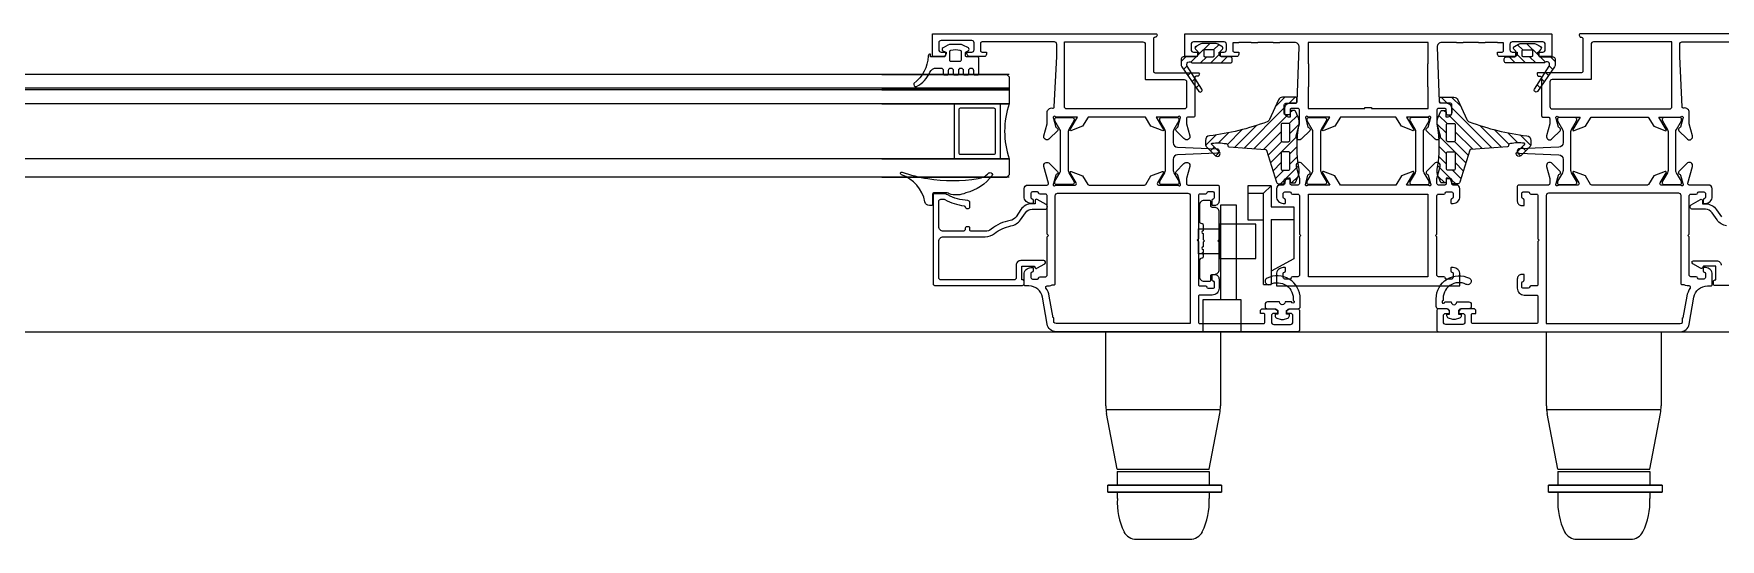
# Model space of a CAD drawing. Extents: x -9058 to 11890, y 0 to 4205.
# Drawn here: x 9695.97 to 9732.73, y 3775.81 to 3786.84 of the extents above; entities that cross this region are included whole.
import ezdxf

# ---------------------------------------------------------------- set-up
doc = ezdxf.new("R2010")
doc.units = 0
doc.header["$MEASUREMENT"] = 0
doc.layers.add('M-TEFRIS2-015', color=129, linetype='Continuous', lineweight=9)

msp = doc.modelspace()

# ---------------------------------------------------------------- hatches: boundary and pattern name
at = {"layer": 'M-TEFRIS2-015'}
h = msp.add_hatch(dxfattribs=at)
h.set_pattern_fill('ANSI31', color=256, scale=0.05, angle=450, style=0)
h.set_pattern_definition([(225, (9540.39321, 3917.70285), (-0.1122532, 0.1122532), [])])
edge = h.paths.add_edge_path(flags=16)
edge.add_arc((9721.678, 3786.36), 0.025, 270, 360)
edge.add_line((9721.703, 3786.36), (9721.703, 3786.46))
edge.add_arc((9721.678, 3786.46), 0.025, 360, 450)
edge.add_line((9721.678, 3786.485), (9721.498, 3786.485))
edge.add_arc((9721.498, 3786.46), 0.025, 450, 540)
edge.add_line((9721.473, 3786.46), (9721.473, 3786.36))
edge.add_arc((9721.498, 3786.36), 0.025, 180, 270)
edge.add_line((9721.498, 3786.335), (9721.678, 3786.335))
edge = h.paths.add_edge_path()
edge.add_arc((9721.873, 3786.365), 0.035, 180, 270, ccw=False)
edge.add_line((9721.838, 3786.365), (9721.838, 3786.445))
edge.add_arc((9721.853, 3786.445), 0.015, 137.8308, 180, ccw=False)
edge.add_line((9721.841, 3786.455), (9721.881, 3786.497))
edge.add_arc((9721.853, 3786.525), 0.04, 316.3869, 422.9563)
edge.add_line((9721.871, 3786.561), (9721.782, 3786.606))
edge.add_arc((9721.703, 3786.45), 0.175, 422.9563, 450)
edge.add_line((9721.703, 3786.625), (9721.473, 3786.625))
edge.add_arc((9721.473, 3786.45), 0.175, 450, 477.0437)
edge.add_line((9721.393, 3786.606), (9721.304, 3786.561))
edge.add_arc((9721.323, 3786.525), 0.04, 477.0437, 583.6131)
edge.add_line((9721.294, 3786.497), (9721.334, 3786.455))
edge.add_arc((9721.323, 3786.445), 0.015, 360, 402.1692, ccw=False)
edge.add_line((9721.338, 3786.445), (9721.338, 3786.365))
edge.add_arc((9721.303, 3786.365), 0.035, 270, 360, ccw=False)
edge.add_line((9721.303, 3786.33), (9721.023, 3786.33))
edge.add_arc((9721.023, 3786.29), 0.04, 450, 540)
edge.add_line((9720.983, 3786.29), (9720.983, 3786.145))
edge.add_arc((9721.033, 3786.145), 0.05, 540, 580.0348)
edge.add_line((9720.994, 3786.113), (9721.367, 3785.579))
edge.add_arc((9721.398, 3785.605), 0.04, 220.0348, 393.0043)
edge.add_line((9721.431, 3785.627), (9721.113, 3786.132))
edge.add_arc((9721.163, 3786.165), 0.06, 33.8544, 213.0043, ccw=False)
edge.add_line((9721.213, 3786.198), (9722.053, 3786.198))
edge.add_arc((9722.053, 3786.238), 0.04, 270, 360)
edge.add_line((9722.093, 3786.238), (9722.093, 3786.29))
edge.add_arc((9722.053, 3786.29), 0.04, 360, 450)
edge.add_line((9722.053, 3786.33), (9721.873, 3786.33))
h = msp.add_hatch(dxfattribs=at)
h.set_pattern_fill('ANSI31', color=256, scale=0.05, angle=450, style=0)
h.set_pattern_definition([(315, (9909.72242, 3917.70285), (0.1122532, 0.1122532), [])])
edge = h.paths.add_edge_path(flags=16)
edge.add_arc((9728.438, 3786.36), 0.025, 180, 270, ccw=False)
edge.add_line((9728.413, 3786.36), (9728.413, 3786.46))
edge.add_arc((9728.438, 3786.46), 0.025, 450, 540, ccw=False)
edge.add_line((9728.438, 3786.485), (9728.618, 3786.485))
edge.add_arc((9728.618, 3786.46), 0.025, 360, 450, ccw=False)
edge.add_line((9728.643, 3786.46), (9728.643, 3786.36))
edge.add_arc((9728.618, 3786.36), 0.025, 270, 360, ccw=False)
edge.add_line((9728.618, 3786.335), (9728.438, 3786.335))
edge = h.paths.add_edge_path()
edge.add_arc((9728.243, 3786.365), 0.035, 270, 360)
edge.add_line((9728.278, 3786.365), (9728.278, 3786.445))
edge.add_arc((9728.263, 3786.445), 0.015, 360, 402.1692)
edge.add_line((9728.274, 3786.455), (9728.234, 3786.497))
edge.add_arc((9728.263, 3786.525), 0.04, 117.0437, 223.6131, ccw=False)
edge.add_line((9728.245, 3786.561), (9728.334, 3786.606))
edge.add_arc((9728.413, 3786.45), 0.175, 450, 477.0437, ccw=False)
edge.add_line((9728.413, 3786.625), (9728.643, 3786.625))
edge.add_arc((9728.643, 3786.45), 0.175, 422.9563, 450, ccw=False)
edge.add_line((9728.723, 3786.606), (9728.811, 3786.561))
edge.add_arc((9728.793, 3786.525), 0.04, 316.3869, 422.9563, ccw=False)
edge.add_line((9728.822, 3786.497), (9728.782, 3786.455))
edge.add_arc((9728.793, 3786.445), 0.015, 497.8308, 540)
edge.add_line((9728.778, 3786.445), (9728.778, 3786.365))
edge.add_arc((9728.813, 3786.365), 0.035, 180, 270)
edge.add_line((9728.813, 3786.33), (9729.093, 3786.33))
edge.add_arc((9729.093, 3786.29), 0.04, 360, 450, ccw=False)
edge.add_line((9729.133, 3786.29), (9729.133, 3786.145))
edge.add_arc((9729.083, 3786.145), 0.05, 319.9652, 360, ccw=False)
edge.add_line((9729.121, 3786.113), (9728.749, 3785.579))
edge.add_arc((9728.718, 3785.605), 0.04, 146.9957, 319.9652, ccw=False)
edge.add_line((9728.685, 3785.627), (9729.003, 3786.132))
edge.add_arc((9728.952, 3786.165), 0.06, 326.9957, 506.1456)
edge.add_line((9728.902, 3786.198), (9728.063, 3786.198))
edge.add_arc((9728.063, 3786.238), 0.04, 180, 270, ccw=False)
edge.add_line((9728.023, 3786.238), (9728.023, 3786.29))
edge.add_arc((9728.063, 3786.29), 0.04, 90, 180, ccw=False)
edge.add_line((9728.063, 3786.33), (9728.243, 3786.33))
h = msp.add_hatch(dxfattribs=at)
h.set_pattern_fill('ANSI31', color=256, scale=0.05, style=0)
h.set_pattern_definition([(225, (9722.85304, 3535.18889), (0.1122532, -0.1122532), [])])
h.paths.add_polyline_path([(9721.729, 3784.177), (9721.541, 3784.359, -0.203536), (9721.51, 3784.431), (9721.51, 3784.511, -0.380587), (9721.599, 3784.61, 0.061836), (9722.856, 3784.917, 0.189764), (9722.91, 3784.966), (9723.101, 3785.395, -0.285747), (9723.19, 3785.451), (9723.48, 3785.451, -0.414214), (9723.5, 3785.431), (9723.5, 3785.341, -0.414214), (9723.48, 3785.321), (9723.265, 3785.321, 0.414214), (9723.23, 3785.286), (9723.23, 3785.096, 0.414214), (9723.255, 3785.071), (9723.335, 3785.071, 0.414214), (9723.36, 3785.096), (9723.36, 3785.131, -0.414214), (9723.39, 3785.161), (9723.457, 3785.161, -0.296563), (9723.475, 3785.149), (9723.535, 3785.014, -0.104779), (9723.55, 3784.941), (9723.55, 3784.861, 0.081633), (9723.55, 3783.881), (9723.55, 3783.801, -0.104779), (9723.535, 3783.728), (9723.475, 3783.592, -0.296563), (9723.457, 3783.581), (9723.39, 3783.581, -0.414214), (9723.36, 3783.611), (9723.36, 3783.646, 0.414214), (9723.335, 3783.671), (9723.255, 3783.671, 0.414214), (9723.23, 3783.646), (9723.23, 3783.586, -0.414214), (9723.205, 3783.561), (9723.11, 3783.561, -0.328426), (9723.063, 3783.596), (9722.844, 3784.298, 0.309555), (9722.822, 3784.315), (9722.019, 3784.371, -0.394287), (9722, 3784.391, 0.364538), (9721.959, 3784.44, 0.068684), (9721.658, 3784.45, 0.950368), (9721.66, 3784.411, -0.000002), (9721.66, 3784.411), (9721.812, 3784.264, -0.999219)])
h.paths.add_polyline_path([(9723.16, 3784.511), (9723.16, 3784.851, -0.414214), (9723.19, 3784.881), (9723.32, 3784.881, -0.414214), (9723.35, 3784.851), (9723.35, 3784.511, -0.414214), (9723.32, 3784.481), (9723.19, 3784.481, -0.414214)], flags=16)
h.paths.add_polyline_path([(9723.19, 3784.261), (9723.32, 3784.261, -0.414214), (9723.35, 3784.231), (9723.35, 3783.891, -0.414214), (9723.32, 3783.861), (9723.19, 3783.861, -0.414214), (9723.16, 3783.891), (9723.16, 3784.231, -0.414214)], flags=16)
h = msp.add_hatch(dxfattribs=at)
h.set_pattern_fill('ANSI31', color=256, scale=0.05, style=0)
h.set_pattern_definition([(315, (9727.2626, 3535.18889), (-0.1122532, -0.1122532), [])])
h.paths.add_polyline_path([(9728.387, 3784.177), (9728.575, 3784.359, 0.203536), (9728.605, 3784.431), (9728.605, 3784.511, 0.380587), (9728.517, 3784.61, -0.061836), (9727.26, 3784.917, -0.189764), (9727.206, 3784.966), (9727.015, 3785.395, 0.285747), (9726.925, 3785.451), (9726.635, 3785.451, 0.414214), (9726.615, 3785.431), (9726.615, 3785.341, 0.414214), (9726.635, 3785.321), (9726.85, 3785.321, -0.414214), (9726.885, 3785.286), (9726.885, 3785.096, -0.414214), (9726.86, 3785.071), (9726.78, 3785.071, -0.414214), (9726.755, 3785.096), (9726.755, 3785.131, 0.414214), (9726.725, 3785.161), (9726.659, 3785.161, 0.296563), (9726.641, 3785.149), (9726.581, 3785.014, 0.104779), (9726.565, 3784.941), (9726.565, 3784.861, -0.081633), (9726.565, 3783.881), (9726.565, 3783.801, 0.104779), (9726.581, 3783.728), (9726.641, 3783.592, 0.296563), (9726.659, 3783.581), (9726.725, 3783.581, 0.414214), (9726.755, 3783.611), (9726.755, 3783.646, -0.414214), (9726.78, 3783.671), (9726.86, 3783.671, -0.414214), (9726.885, 3783.646), (9726.885, 3783.586, 0.414214), (9726.91, 3783.561), (9727.005, 3783.561, 0.328426), (9727.053, 3783.596), (9727.271, 3784.298, -0.309555), (9727.294, 3784.315), (9728.097, 3784.371, 0.394287), (9728.115, 3784.391, -0.364538), (9728.157, 3784.44, -0.068684), (9728.457, 3784.45, -0.950368), (9728.455, 3784.411, 0.000002), (9728.455, 3784.411), (9728.304, 3784.264, 0.999219)])
h.paths.add_polyline_path([(9726.955, 3784.511), (9726.955, 3784.851, 0.414214), (9726.925, 3784.881), (9726.795, 3784.881, 0.414214), (9726.765, 3784.851), (9726.765, 3784.511, 0.414214), (9726.795, 3784.481), (9726.925, 3784.481, 0.414214)], flags=16)
h.paths.add_polyline_path([(9726.925, 3784.261), (9726.795, 3784.261, 0.414214), (9726.765, 3784.231), (9726.765, 3783.891, 0.414214), (9726.795, 3783.861), (9726.925, 3783.861, 0.414214), (9726.955, 3783.891), (9726.955, 3784.231, 0.414214)], flags=16)

# ---------------------------------------------------------------- linework, layer by layer
for p, q in [((9717.233, 3785.948), (9671.863, 3785.948)), ((9714.458, 3785.948), (9717.183, 3785.948)), ((9717.233, 3785.898), (9717.183, 3785.948)), ((9717.233, 3785.898), (9717.233, 3785.31)), ((9717.233, 3785.648), (9671.863, 3785.648)), ((9717.233, 3785.61), (9671.863, 3785.61)), ((9714.458, 3785.648), (9717.233, 3785.648)), ((9714.458, 3785.61), (9717.233, 3785.61)), ((9717.233, 3785.31), (9671.863, 3785.31)), ((9714.458, 3785.31), (9717.233, 3785.31)), ((9716.033, 3785.31), (9716.033, 3784.11)), ((9717.033, 3785.31), (9717.033, 3784.11)), ((9717.233, 3784.11), (9671.863, 3784.11)), ((9714.458, 3784.11), (9717.233, 3784.11)), ((9717.233, 3784.11), (9717.233, 3783.76)), ((9717.233, 3783.71), (9671.863, 3783.71)), ((9714.458, 3783.71), (9716.726, 3783.71)), ((9714.458, 3783.71), (9717.183, 3783.71)), ((9717.233, 3783.76), (9717.183, 3783.71)), ((9722.777, 3783.521), (9722.431, 3783.521)), ((9722.431, 3783.521), (9722.431, 3782.78)), ((9722.431, 3783.361), (9722.777, 3783.361)), ((9722.777, 3783.361), (9722.94, 3783.521)), ((9722.94, 3783.521), (9722.777, 3783.521)), ((9722.777, 3781.365), (9722.777, 3783.361)), ((9722.94, 3783.521), (9722.94, 3783.058)), ((9722.94, 3783.058), (9723.44, 3783.058)), ((9723.44, 3783.058), (9723.44, 3782.887)), ((9722.431, 3782.78), (9722.777, 3782.78)), ((9722.94, 3782.786), (9723.44, 3782.786)), ((9722.94, 3782.786), (9722.94, 3781.365)), ((9723.44, 3782.887), (9723.44, 3781.926)), ((9723.44, 3781.926), (9722.94, 3781.656)), ((9722.777, 3781.365), (9722.94, 3781.365)), ((9719.339, 3778.722), (9719.339, 3780.337)), ((9721.839, 3780.337), (9721.839, 3778.722)), ((9728.944, 3778.722), (9728.944, 3780.337)), ((9731.444, 3780.337), (9731.444, 3778.722)), ((9721.835, 3778.637), (9719.344, 3778.637)), ((9719.589, 3777.337), (9719.356, 3778.552)), ((9721.589, 3777.337), (9721.823, 3778.552)), ((9731.44, 3778.637), (9728.948, 3778.637)), ((9729.194, 3777.337), (9728.96, 3778.552)), ((9731.194, 3777.337), (9731.428, 3778.552)), ((9719.589, 3777.337), (9721.589, 3777.337)), ((9719.589, 3777.288), (9719.589, 3776.992)), ((9719.589, 3777.288), (9721.589, 3777.288)), ((9719.589, 3777.288, 0), (9719.589, 3776.992, 0)), ((9719.589, 3777.288, 0), (9721.589, 3777.288, 0)), ((9721.589, 3777.288), (9721.589, 3776.992)), ((9721.589, 3777.288, 0), (9721.589, 3776.992, 0)), ((9729.194, 3777.337), (9731.194, 3777.337)), ((9729.194, 3777.288), (9729.194, 3776.992)), ((9729.194, 3777.288), (9731.194, 3777.288)), ((9729.194, 3777.288, 0), (9729.194, 3776.992, 0)), ((9729.194, 3777.288, 0), (9731.194, 3777.288, 0)), ((9731.194, 3777.288), (9731.194, 3776.992)), ((9731.194, 3777.288, 0), (9731.194, 3776.992, 0)), ((9721.86, 3776.992), (9719.383, 3776.992)), ((9721.86, 3776.992, 0), (9719.383, 3776.992, 0)), ((9719.383, 3776.842), (9721.86, 3776.842)), ((9719.383, 3776.842, 0), (9721.86, 3776.842, 0)), ((9719.589, 3776.842), (9719.589, 3776.699)), ((9719.589, 3776.842, 0), (9719.589, 3776.699, 0)), ((9721.589, 3776.842), (9721.589, 3776.699)), ((9721.589, 3776.842, 0), (9721.589, 3776.699, 0)), ((9731.465, 3776.992), (9728.988, 3776.992)), ((9731.465, 3776.992, 0), (9728.988, 3776.992, 0)), ((9728.988, 3776.842), (9731.465, 3776.842)), ((9728.988, 3776.842, 0), (9731.465, 3776.842, 0)), ((9729.194, 3776.842), (9729.194, 3776.699)), ((9729.194, 3776.842, 0), (9729.194, 3776.699, 0)), ((9731.194, 3776.842), (9731.194, 3776.699)), ((9731.194, 3776.842, 0), (9731.194, 3776.699, 0)), ((9720.003, 3775.811, 0), (9721.175, 3775.811, 0)), ((9729.608, 3775.811, 0), (9730.78, 3775.811, 0))]:
    msp.add_line(p, q, dxfattribs=at)
for points in [[(9715.466, 3786.347, -0.220745), (9715.157, 3785.754, 0.651907), (9715.213, 3785.685, 0.176952), (9715.504, 3786, -0.281357), (9715.648, 3786.088), (9715.729, 3786.088), (9715.742, 3786.088), (9715.75, 3786.088), (9715.757, 3786.086), (9715.764, 3786.083), (9715.771, 3786.079), (9715.778, 3786.073), (9715.783, 3786.067), (9715.787, 3786.06), (9715.79, 3786.053), (9715.792, 3786.038), (9715.792, 3785.962), (9715.793, 3785.959), (9715.793, 3785.956), (9715.794, 3785.953), (9715.796, 3785.951), (9715.798, 3785.948), (9715.801, 3785.946), (9715.804, 3785.944), (9715.806, 3785.943), (9715.812, 3785.942), (9715.892, 3785.942), (9715.895, 3785.943), (9715.898, 3785.943), (9715.901, 3785.944), (9715.904, 3785.946), (9715.906, 3785.948), (9715.909, 3785.951), (9715.91, 3785.953), (9715.911, 3785.956), (9715.912, 3785.962), (9715.912, 3786.038), (9715.913, 3786.045), (9715.915, 3786.053), (9715.917, 3786.06), (9715.922, 3786.067), (9715.927, 3786.073), (9715.933, 3786.079), (9715.94, 3786.083), (9715.948, 3786.086), (9715.962, 3786.088), (9715.97, 3786.088), (9715.977, 3786.086), (9715.984, 3786.083), (9715.991, 3786.079), (9715.998, 3786.073), (9716.003, 3786.067), (9716.007, 3786.06), (9716.01, 3786.053), (9716.012, 3786.038), (9716.012, 3785.962), (9716.013, 3785.959), (9716.013, 3785.956), (9716.014, 3785.953), (9716.016, 3785.951), (9716.018, 3785.948), (9716.021, 3785.946), (9716.024, 3785.944), (9716.026, 3785.943), (9716.032, 3785.942), (9716.112, 3785.942), (9716.115, 3785.943), (9716.118, 3785.943), (9716.121, 3785.944), (9716.124, 3785.946), (9716.126, 3785.948), (9716.129, 3785.951), (9716.13, 3785.953), (9716.131, 3785.956), (9716.132, 3785.962), (9716.132, 3786.038), (9716.133, 3786.045), (9716.135, 3786.053), (9716.137, 3786.06), (9716.142, 3786.067), (9716.147, 3786.073), (9716.153, 3786.079), (9716.16, 3786.083), (9716.168, 3786.086), (9716.182, 3786.088), (9716.19, 3786.088), (9716.197, 3786.086), (9716.204, 3786.083), (9716.211, 3786.079), (9716.218, 3786.073), (9716.223, 3786.067), (9716.227, 3786.06), (9716.23, 3786.053), (9716.232, 3786.038), (9716.232, 3785.962), (9716.233, 3785.959), (9716.233, 3785.956), (9716.234, 3785.953), (9716.236, 3785.951), (9716.238, 3785.948), (9716.241, 3785.946), (9716.244, 3785.944), (9716.246, 3785.943), (9716.252, 3785.942), (9716.332, 3785.942), (9716.335, 3785.943), (9716.338, 3785.943), (9716.341, 3785.944), (9716.344, 3785.946), (9716.346, 3785.948), (9716.349, 3785.951), (9716.35, 3785.953), (9716.351, 3785.956), (9716.352, 3785.962), (9716.352, 3786.038), (9716.353, 3786.045), (9716.355, 3786.053), (9716.357, 3786.06), (9716.362, 3786.067), (9716.367, 3786.073), (9716.373, 3786.079), (9716.38, 3786.083), (9716.388, 3786.086), (9716.402, 3786.088), (9716.41, 3786.088), (9716.417, 3786.086), (9716.424, 3786.083), (9716.431, 3786.079), (9716.438, 3786.073), (9716.443, 3786.067), (9716.447, 3786.06), (9716.45, 3786.053), (9716.452, 3786.038), (9716.452, 3785.962), (9716.453, 3785.959), (9716.453, 3785.956), (9716.454, 3785.953), (9716.456, 3785.951), (9716.458, 3785.948), (9716.461, 3785.946), (9716.463, 3785.944), (9716.466, 3785.943), (9716.472, 3785.942), (9716.552, 3785.942), (9716.555, 3785.942), (9716.558, 3785.943), (9716.561, 3785.944), (9716.564, 3785.946), (9716.566, 3785.948), (9716.569, 3785.951), (9716.57, 3785.953), (9716.571, 3785.956), (9716.572, 3785.962), (9716.572, 3786.3, 0.414214), (9716.542, 3786.33), (9716.311, 3786.33, -0.414214), (9716.281, 3786.36), (9716.281, 3786.425, -0.291535), (9716.293, 3786.443), (9716.341, 3786.464, 0.613042), (9716.343, 3786.526), (9716.224, 3786.589, 0.127095), (9716.161, 3786.605), (9715.961, 3786.605, 0.127095), (9715.898, 3786.589), (9715.79, 3786.532, 0.585233), (9715.789, 3786.462), (9715.837, 3786.438, -0.167811), (9715.841, 3786.425), (9715.841, 3786.36, -0.414214), (9715.811, 3786.33), (9715.516, 3786.33), (9715.516, 3786.394, 0.394677), (9715.466, 3786.347)], [(9718.178, 3785.215, 0.459137), (9718.214, 3785.243), (9718.268, 3786.337), (9718.268, 3786.607, 0.414214), (9718.218, 3786.657), (9716.638, 3786.657, 0.414214), (9716.608, 3786.627), (9716.608, 3786.467, 0.414214), (9716.638, 3786.437), (9716.738, 3786.437), (9716.738, 3786.387, -0.414214), (9716.688, 3786.337), (9716.378, 3786.337, -0.414214), (9716.308, 3786.407), (9716.308, 3786.427, -0.414214), (9716.318, 3786.437), (9716.418, 3786.437, 0.414214), (9716.468, 3786.487), (9716.468, 3786.637, 0.414214), (9716.418, 3786.687), (9715.748, 3786.687, 0.414214), (9715.698, 3786.637), (9715.698, 3786.487, 0.414214), (9715.748, 3786.437), (9715.848, 3786.437, -0.414214), (9715.858, 3786.427), (9715.858, 3786.407, -0.414214), (9715.788, 3786.337), (9715.568, 3786.337, -0.414214), (9715.558, 3786.347), (9715.558, 3786.827, -0.414214), (9715.568, 3786.837), (9720.433, 3786.837, -0.535184), (9720.456, 3786.802), (9720.438, 3786.759), (9720.408, 3786.759, 0.414214), (9720.378, 3786.729), (9720.378, 3786.017, 0.414214), (9720.408, 3785.987), (9721.353, 3785.987, -0.535184), (9721.376, 3785.952), (9721.366, 3785.927, -0.302776), (9721.338, 3785.909), (9721.308, 3785.909, 0.414214), (9721.278, 3785.879), (9721.278, 3785.047, -0.414214), (9721.248, 3785.017), (9721.129, 3785.017, 0.414214), (9721.099, 3784.987), (9721.099, 3784.871), (9721.169, 3784.61, -0.700084), (9721.061, 3784.535), (9721.043, 3784.548), (9720.872, 3784.721, -0.607471), (9720.888, 3784.781, 0.283637), (9720.911, 3784.802), (9720.96, 3784.986, 1.229391), (9720.91, 3785.017), (9720.435, 3785.017), (9720.598, 3784.75, -0.859449), (9720.568, 3784.725), (9720.323, 3784.817), (9720.201, 3785.017), (9718.956, 3785.017), (9718.834, 3784.817), (9718.589, 3784.725, -0.859449), (9718.559, 3784.75), (9718.722, 3785.017), (9718.247, 3785.017, 1.229391), (9718.197, 3784.986), (9718.246, 3784.802, 0.283637), (9718.269, 3784.781, -0.607471), (9718.285, 3784.721), (9718.114, 3784.548), (9718.096, 3784.535, -0.700084), (9717.988, 3784.61), (9718.058, 3784.871), (9718.058, 3785.117, -0.474196), (9718.178, 3785.215)], [(9734.548, 3786.837), (9729.683, 3786.837, 0.535184), (9729.66, 3786.802), (9729.678, 3786.759), (9729.708, 3786.759, -0.414214), (9729.738, 3786.729), (9729.738, 3786.017, -0.414214), (9729.708, 3785.987), (9728.763, 3785.987, 0.535184), (9728.74, 3785.952), (9728.75, 3785.927, 0.302776), (9728.778, 3785.909), (9728.808, 3785.909, -0.414214), (9728.838, 3785.879), (9728.838, 3785.047, 0.414214), (9728.868, 3785.017), (9728.986, 3785.017, -0.414214), (9729.016, 3784.987), (9729.016, 3784.871), (9728.947, 3784.61, 0.700084), (9729.054, 3784.535), (9729.072, 3784.548), (9729.243, 3784.721, 0.607471), (9729.228, 3784.781, -0.283637), (9729.205, 3784.802), (9729.156, 3784.986, -1.229391), (9729.206, 3785.017), (9729.68, 3785.017), (9729.518, 3784.75, 0.859449), (9729.548, 3784.725), (9729.793, 3784.817), (9729.915, 3785.017), (9731.16, 3785.017), (9731.281, 3784.817), (9731.526, 3784.725, 0.859449), (9731.556, 3784.75), (9731.394, 3785.017), (9731.868, 3785.017, -1.229391), (9731.918, 3784.986), (9731.869, 3784.802, -0.283637), (9731.847, 3784.781, 0.607471), (9731.831, 3784.721), (9732.002, 3784.548), (9732.02, 3784.535, 0.700084), (9732.128, 3784.61), (9732.058, 3784.871), (9732.058, 3785.117, 0.474196), (9731.938, 3785.215)], [(9731.938, 3785.215, -0.459137), (9731.902, 3785.243), (9731.848, 3786.337), (9731.848, 3786.607, -0.414214), (9731.898, 3786.657), (9733.478, 3786.657, -0.414214)], [(9723.55, 3783.881, -0.081633), (9723.55, 3784.861), (9723.55, 3784.941, 0.104779), (9723.535, 3785.014), (9723.475, 3785.149, 0.296563), (9723.457, 3785.161), (9723.39, 3785.161, 0.414214), (9723.36, 3785.131), (9723.36, 3785.096, -0.414214), (9723.335, 3785.071), (9723.255, 3785.071, -0.414214), (9723.23, 3785.096), (9723.23, 3785.286, -0.414214), (9723.265, 3785.321), (9723.48, 3785.321, 0.414214), (9723.5, 3785.341), (9723.5, 3785.431, 0.414214), (9723.48, 3785.451), (9723.19, 3785.451, 0.285747), (9723.101, 3785.395), (9722.91, 3784.966, -0.189764), (9722.856, 3784.917, -0.061836), (9721.599, 3784.61, 0.380587), (9721.51, 3784.511), (9721.51, 3784.431, 0.203536), (9721.541, 3784.359), (9721.729, 3784.177, 0.999219), (9721.812, 3784.264), (9721.66, 3784.411, -0.950364), (9721.658, 3784.45, -0.068684), (9721.959, 3784.44, -0.364538), (9722, 3784.391, 0.394287), (9722.019, 3784.371), (9722.822, 3784.315, -0.309555), (9722.844, 3784.298), (9723.063, 3783.596, 0.328426), (9723.11, 3783.561), (9723.205, 3783.561, 0.414214), (9723.23, 3783.586), (9723.23, 3783.646, -0.414214), (9723.255, 3783.671), (9723.335, 3783.671, -0.414214), (9723.36, 3783.646), (9723.36, 3783.611, 0.414214), (9723.39, 3783.581), (9723.457, 3783.581, 0.296563), (9723.475, 3783.592), (9723.535, 3783.728, 0.104779), (9723.55, 3783.801), (9723.55, 3783.881)], [(9726.565, 3783.881, 0.081633), (9726.565, 3784.861), (9726.565, 3784.941, -0.104779), (9726.581, 3785.014), (9726.641, 3785.149, -0.296563), (9726.659, 3785.161), (9726.725, 3785.161, -0.414214), (9726.755, 3785.131), (9726.755, 3785.096, 0.414214), (9726.78, 3785.071), (9726.86, 3785.071, 0.414214), (9726.885, 3785.096), (9726.885, 3785.286, 0.414214), (9726.85, 3785.321), (9726.635, 3785.321, -0.414214), (9726.615, 3785.341), (9726.615, 3785.431, -0.414214), (9726.635, 3785.451), (9726.925, 3785.451, -0.285747), (9727.015, 3785.395), (9727.206, 3784.966, 0.189764), (9727.26, 3784.917, 0.061836), (9728.517, 3784.61, -0.380587), (9728.605, 3784.511), (9728.605, 3784.431, -0.203536), (9728.575, 3784.359), (9728.387, 3784.177, -0.999219), (9728.304, 3784.264), (9728.455, 3784.411, 0.950364), (9728.457, 3784.45, 0.068684), (9728.157, 3784.44, 0.364538), (9728.115, 3784.391, -0.394287), (9728.097, 3784.371), (9727.294, 3784.315, 0.309555), (9727.271, 3784.298), (9727.053, 3783.596, -0.328426), (9727.005, 3783.561), (9726.91, 3783.561, -0.414214), (9726.885, 3783.586), (9726.885, 3783.646, 0.414214), (9726.86, 3783.671), (9726.78, 3783.671, 0.414214), (9726.755, 3783.646), (9726.755, 3783.611, -0.414214), (9726.725, 3783.581), (9726.659, 3783.581, -0.296563), (9726.641, 3783.592), (9726.581, 3783.728, -0.104779), (9726.565, 3783.801), (9726.565, 3783.881)], [(9723.138, 3783.537, 0.414222), (9723.058, 3783.457), (9723.058, 3783.287, 0.414214), (9723.208, 3783.137), (9723.248, 3783.137, 0.414214), (9723.258, 3783.147), (9723.258, 3783.207, 0.366034), (9723.233, 3783.237, -0.365977), (9723.208, 3783.267), (9723.208, 3783.357, -0.414214), (9723.238, 3783.387), (9723.348, 3783.387, -0.365977), (9723.377, 3783.362, 0.365977), (9723.407, 3783.337), (9723.528, 3783.337, -0.414214), (9723.558, 3783.307), (9723.558, 3782.467), (9723.588, 3782.437), (9723.558, 3782.407), (9723.558, 3781.567, -0.414214), (9723.528, 3781.537), (9723.407, 3781.537, 0.365977), (9723.377, 3781.512, -0.365977), (9723.348, 3781.487), (9723.238, 3781.487, -0.414214), (9723.208, 3781.517), (9723.208, 3781.607, -0.365977), (9723.233, 3781.636, 0.366034), (9723.258, 3781.666), (9723.258, 3781.727, 0.414214), (9723.248, 3781.737), (9723.208, 3781.737, 0.414214), (9723.058, 3781.587), (9723.058, 3781.347, 0.414214), (9723.068, 3781.337), (9727.048, 3781.337, 0.414214), (9727.058, 3781.347), (9727.058, 3781.587, 0.414214), (9726.908, 3781.737), (9726.868, 3781.737, 0.414214), (9726.858, 3781.727), (9726.858, 3781.666, 0.366034), (9726.883, 3781.636, -0.365977), (9726.908, 3781.607), (9726.908, 3781.517, -0.414214), (9726.878, 3781.487), (9726.768, 3781.487, -0.365977), (9726.738, 3781.512, 0.365977), (9726.709, 3781.537), (9726.588, 3781.537, -0.414214), (9726.558, 3781.567), (9726.558, 3782.407), (9726.528, 3782.437), (9726.558, 3782.467), (9726.558, 3783.307, -0.414214), (9726.588, 3783.337), (9726.709, 3783.337, 0.365977), (9726.738, 3783.362, -0.365977), (9726.768, 3783.387), (9726.878, 3783.387, -0.414214), (9726.908, 3783.357), (9726.908, 3783.267, -0.365977), (9726.883, 3783.237, 0.366034), (9726.858, 3783.207), (9726.858, 3783.147, 0.414214), (9726.868, 3783.137), (9726.908, 3783.137, 0.414214), (9727.058, 3783.287), (9727.058, 3783.457, 0.414214), (9726.978, 3783.537), (9726.908, 3783.537, -0.414214), (9726.878, 3783.567), (9726.878, 3783.587, 0.414214), (9726.778, 3783.687), (9726.768, 3783.687, 0.414214), (9726.758, 3783.677), (9726.758, 3783.567, -0.414214), (9726.728, 3783.537), (9726.588, 3783.537, -0.414214), (9726.558, 3783.567), (9726.558, 3783.682), (9726.628, 3783.943, 0.700084), (9726.52, 3784.018), (9726.502, 3784.006), (9726.331, 3783.833, 0.607471), (9726.347, 3783.773, -0.283637), (9726.369, 3783.751), (9726.418, 3783.567, -1.229391), (9726.368, 3783.537), (9725.894, 3783.537), (9726.055, 3783.801, 0.713664), (9726.031, 3783.83), (9725.781, 3783.736), (9725.66, 3783.537), (9724.456, 3783.537), (9724.334, 3783.736), (9724.084, 3783.83, 0.713664), (9724.06, 3783.801), (9724.222, 3783.537), (9723.747, 3783.537, -1.229391), (9723.697, 3783.567), (9723.746, 3783.751, -0.283637), (9723.769, 3783.773, 0.607471), (9723.785, 3783.833), (9723.614, 3784.006), (9723.596, 3784.018, 0.700084), (9723.488, 3783.943), (9723.558, 3783.682), (9723.558, 3783.567, -0.414214), (9723.528, 3783.537), (9723.388, 3783.537, -0.414214), (9723.358, 3783.567), (9723.358, 3783.677, 0.414214), (9723.348, 3783.687), (9723.338, 3783.687, 0.414214), (9723.238, 3783.587), (9723.238, 3783.567, -0.414214), (9723.208, 3783.537), (9723.138, 3783.537)], [(9732.869, 3782.644, -0.197455), (9732.664, 3782.776), (9732.556, 3782.93, 0.244698), (9732.408, 3783.007), (9732.129, 3783.007, -0.767327), (9732.102, 3783.108), (9732.3, 3783.223, -0.57735), (9732.345, 3783.197), (9732.345, 3783.127), (9732.408, 3783.127, -0.244698), (9732.654, 3782.999), (9732.757, 3782.845, 0.197455)], [(9734.535, 3781.347), (9732.615, 3781.347, -0.414214), (9732.585, 3781.377), (9732.585, 3781.437, -0.414214), (9732.615, 3781.467), (9732.635, 3781.467), (9732.635, 3781.767), (9732.365, 3781.767), (9732.344, 3781.732, -0.414214), (9732.303, 3781.721), (9732.133, 3781.819, -0.767327), (9732.151, 3781.887), (9732.655, 3781.887, -0.414214), (9732.755, 3781.787)]]:
    msp.add_lwpolyline(points, format="xyb", dxfattribs=at)
for points in [[(9720.208, 3785.837), (9721.048, 3785.837, -0.414214), (9721.098, 3785.787), (9721.098, 3785.247, -0.414214), (9721.048, 3785.197), (9718.488, 3785.197, -0.414214), (9718.438, 3785.247), (9718.438, 3786.657), (9720.148, 3786.657, -0.414214), (9720.198, 3786.607), (9720.198, 3785.847, 0.414214)], [(9721.873, 3786.33, -0.414214), (9721.838, 3786.365), (9721.838, 3786.445, -0.186103), (9721.841, 3786.455), (9721.881, 3786.497, 0.501687), (9721.871, 3786.561), (9721.782, 3786.606, 0.118551), (9721.703, 3786.625), (9721.473, 3786.625, 0.118551), (9721.393, 3786.606), (9721.304, 3786.561, 0.501687), (9721.294, 3786.497), (9721.334, 3786.455, -0.186103), (9721.338, 3786.445), (9721.338, 3786.365, -0.414214), (9721.303, 3786.33), (9721.023, 3786.33, 0.414214), (9720.983, 3786.29), (9720.983, 3786.145, 0.176484), (9720.994, 3786.113), (9721.367, 3785.579, 0.940455), (9721.431, 3785.627), (9721.113, 3786.132, -0.992608), (9721.213, 3786.198), (9722.053, 3786.198, 0.414214), (9722.093, 3786.238), (9722.093, 3786.29, 0.414214), (9722.053, 3786.33)], [(9727.878, 3786.637), (9727.878, 3786.647), (9727.611, 3786.647), (9727.611, 3786.637), (9727.461, 3786.637), (9727.461, 3786.647), (9727.131, 3786.647), (9727.131, 3786.637), (9726.981, 3786.637), (9726.981, 3786.647), (9726.662, 3786.647, 0.425337), (9726.562, 3786.543), (9726.607, 3785.355, 0.403083), (9726.637, 3785.327), (9726.758, 3785.327, -0.414214), (9726.878, 3785.207), (9726.878, 3785.117, -0.414214), (9726.778, 3785.017), (9726.768, 3785.017, -0.414214), (9726.758, 3785.027), (9726.758, 3785.177, 0.414214), (9726.728, 3785.207), (9726.588, 3785.207, 0.414214), (9726.558, 3785.177), (9726.558, 3784.871), (9726.628, 3784.61, -0.700084), (9726.52, 3784.535), (9726.502, 3784.548), (9726.331, 3784.721, -0.607471), (9726.347, 3784.781, 0.283637), (9726.369, 3784.802), (9726.418, 3784.986, 1.229391), (9726.368, 3785.017), (9725.894, 3785.017), (9726.056, 3784.75, -0.859449), (9726.026, 3784.725), (9725.781, 3784.817), (9725.66, 3785.017), (9724.456, 3785.017), (9724.334, 3784.817), (9724.089, 3784.725, -0.859449), (9724.059, 3784.75), (9724.222, 3785.017), (9723.747, 3785.017, 1.229391), (9723.697, 3784.986), (9723.746, 3784.802, 0.283637), (9723.769, 3784.781, -0.607471), (9723.785, 3784.721), (9723.614, 3784.548), (9723.596, 3784.535, -0.700084), (9723.488, 3784.61), (9723.558, 3784.871), (9723.558, 3785.177, 0.414214), (9723.528, 3785.207), (9723.388, 3785.207, 0.414214), (9723.358, 3785.177), (9723.358, 3785.027, -0.414214), (9723.348, 3785.017), (9723.338, 3785.017, -0.414214), (9723.238, 3785.117), (9723.238, 3785.207, -0.414214), (9723.358, 3785.327), (9723.479, 3785.327, 0.403083), (9723.509, 3785.355), (9723.554, 3786.543, 0.425337), (9723.454, 3786.647), (9723.135, 3786.647), (9723.135, 3786.637), (9722.985, 3786.637), (9722.985, 3786.647), (9722.655, 3786.647), (9722.655, 3786.637), (9722.505, 3786.637), (9722.505, 3786.647), (9722.238, 3786.647), (9722.238, 3786.637), (9722.108, 3786.637), (9722.108, 3786.467, 0.414214), (9722.138, 3786.437), (9722.238, 3786.437), (9722.238, 3786.387, -0.414214), (9722.188, 3786.337), (9721.878, 3786.337, -0.414214), (9721.808, 3786.407), (9721.808, 3786.427, -0.414214), (9721.818, 3786.437), (9721.918, 3786.437, 0.414214), (9721.968, 3786.487), (9721.968, 3786.607, 0.414214), (9721.918, 3786.657), (9721.248, 3786.657, 0.414214), (9721.198, 3786.607), (9721.198, 3786.487, 0.414214), (9721.248, 3786.437), (9721.348, 3786.437, -0.414214), (9721.358, 3786.427), (9721.358, 3786.407, -0.414214), (9721.288, 3786.337), (9721.068, 3786.337, -0.414214), (9721.058, 3786.347), (9721.058, 3786.827, -0.414214), (9721.068, 3786.837), (9729.048, 3786.837, -0.414214), (9729.058, 3786.827), (9729.058, 3786.347, -0.414214), (9729.048, 3786.337), (9728.828, 3786.337, -0.414214), (9728.758, 3786.407), (9728.758, 3786.427, -0.414214), (9728.768, 3786.437), (9728.868, 3786.437, 0.414214), (9728.918, 3786.487), (9728.918, 3786.607, 0.414214), (9728.868, 3786.657), (9728.198, 3786.657, 0.414214), (9728.148, 3786.607), (9728.148, 3786.487, 0.414214), (9728.198, 3786.437), (9728.298, 3786.437, -0.414214), (9728.308, 3786.427), (9728.308, 3786.407, -0.414214), (9728.238, 3786.337), (9727.928, 3786.337, -0.414214), (9727.878, 3786.387), (9727.878, 3786.437), (9727.978, 3786.437, 0.414214), (9728.008, 3786.467), (9728.008, 3786.637)], [(9728.243, 3786.33, 0.414214), (9728.278, 3786.365), (9728.278, 3786.445, 0.186103), (9728.274, 3786.455), (9728.234, 3786.497, -0.501687), (9728.245, 3786.561), (9728.334, 3786.606, -0.118551), (9728.413, 3786.625), (9728.643, 3786.625, -0.118551), (9728.723, 3786.606), (9728.811, 3786.561, -0.501687), (9728.822, 3786.497), (9728.782, 3786.455, 0.186103), (9728.778, 3786.445), (9728.778, 3786.365, 0.414214), (9728.813, 3786.33), (9729.093, 3786.33, -0.414214), (9729.133, 3786.29), (9729.133, 3786.145, -0.176484), (9729.121, 3786.113), (9728.749, 3785.579, -0.940455), (9728.685, 3785.627), (9729.003, 3786.132, 0.992608), (9728.902, 3786.198), (9728.063, 3786.198, -0.414214), (9728.023, 3786.238), (9728.023, 3786.29, -0.414214), (9728.063, 3786.33)], [(9729.908, 3785.837), (9729.068, 3785.837, 0.414214), (9729.018, 3785.787), (9729.018, 3785.247, 0.414214), (9729.068, 3785.197), (9731.628, 3785.197, 0.414214), (9731.678, 3785.247), (9731.678, 3786.657), (9729.968, 3786.657, 0.414214), (9729.918, 3786.607), (9729.918, 3785.847, -0.414214)], [(9715.956, 3786.472, 0.359904), (9715.931, 3786.442), (9715.931, 3786.266, 0.414214), (9715.961, 3786.236), (9716.161, 3786.236, 0.414214), (9716.191, 3786.266), (9716.191, 3786.442, 0.359904), (9716.167, 3786.472, 0.094739)], [(9721.678, 3786.335, 0.414214), (9721.703, 3786.36), (9721.703, 3786.46, 0.414214), (9721.678, 3786.485), (9721.498, 3786.485, 0.414214), (9721.473, 3786.46), (9721.473, 3786.36, 0.414214), (9721.498, 3786.335)], [(9728.438, 3786.335, -0.414214), (9728.413, 3786.36), (9728.413, 3786.46, -0.414214), (9728.438, 3786.485), (9728.618, 3786.485, -0.414214), (9728.643, 3786.46), (9728.643, 3786.36, -0.414214), (9728.618, 3786.335)], [(9716.933, 3785.18, 0.414214), (9716.903, 3785.21), (9716.163, 3785.21, 0.414214), (9716.133, 3785.18), (9716.133, 3784.24, 0.414214), (9716.163, 3784.21), (9716.903, 3784.21, 0.414214), (9716.933, 3784.24)], [(9718.338, 3784.751), (9718.23, 3784.938, -0.131652), (9718.226, 3784.953), (9718.226, 3784.978, -0.414214), (9718.256, 3785.008), (9718.616, 3785.008, -0.414214), (9718.646, 3784.978), (9718.646, 3784.953, -0.131652), (9718.642, 3784.938), (9718.535, 3784.751, 0.131652), (9718.521, 3784.701), (9718.521, 3783.855, 0.131652), (9718.535, 3783.805), (9718.642, 3783.619, -0.131652), (9718.646, 3783.604), (9718.646, 3783.578, -0.414214), (9718.616, 3783.548), (9718.256, 3783.548, -0.414214), (9718.226, 3783.578), (9718.226, 3783.604, -0.131652), (9718.23, 3783.619), (9718.338, 3783.805, 0.131652), (9718.351, 3783.855), (9718.351, 3784.701, 0.131652)], [(9720.904, 3784.196, 0.403142), (9720.808, 3784.096), (9720.808, 3783.855, 0.131652), (9720.821, 3783.805), (9720.929, 3783.619, -0.131652), (9720.933, 3783.604), (9720.933, 3783.578, -0.414214), (9720.903, 3783.548), (9720.543, 3783.548, -0.414214), (9720.513, 3783.578), (9720.513, 3783.604, -0.131652), (9720.517, 3783.619), (9720.624, 3783.805, 0.131652), (9720.638, 3783.855), (9720.638, 3784.701, 0.131652), (9720.624, 3784.751), (9720.517, 3784.938, -0.131652), (9720.513, 3784.953), (9720.513, 3784.978, -0.414214), (9720.543, 3785.008), (9720.903, 3785.008, -0.414214), (9720.933, 3784.978), (9720.933, 3784.953, -0.131652), (9720.929, 3784.938), (9720.821, 3784.751, 0.131652), (9720.808, 3784.701), (9720.808, 3784.461, 0.403142), (9720.904, 3784.361), (9721.76, 3784.328, -0.962756), (9721.76, 3784.228)], [(9723.16, 3784.512, 0.414214), (9723.19, 3784.482), (9723.32, 3784.482, 0.414214), (9723.35, 3784.512), (9723.35, 3784.852, 0.414214), (9723.32, 3784.882), (9723.19, 3784.882, 0.414214), (9723.16, 3784.852)], [(9724.022, 3783.855, 0.131652), (9724.036, 3783.805), (9724.143, 3783.619, -0.131652), (9724.147, 3783.604), (9724.147, 3783.578, -0.414214), (9724.117, 3783.548), (9723.757, 3783.548, -0.414214), (9723.727, 3783.578), (9723.727, 3783.604, -0.131652), (9723.731, 3783.619), (9723.839, 3783.805, 0.131652), (9723.852, 3783.855), (9723.852, 3784.701, 0.131652), (9723.839, 3784.751), (9723.731, 3784.938, -0.131652), (9723.727, 3784.953), (9723.727, 3784.978, -0.414214), (9723.757, 3785.008), (9724.117, 3785.008, -0.414214), (9724.147, 3784.978), (9724.147, 3784.953, -0.131652), (9724.143, 3784.938), (9724.036, 3784.751, 0.131652), (9724.022, 3784.701)], [(9726.093, 3783.855, -0.131652), (9726.08, 3783.805), (9725.972, 3783.619, 0.131652), (9725.968, 3783.604), (9725.968, 3783.578, 0.414214), (9725.998, 3783.548), (9726.358, 3783.548, 0.414214), (9726.388, 3783.578), (9726.388, 3783.604, 0.131652), (9726.384, 3783.619), (9726.277, 3783.805, -0.131652), (9726.263, 3783.855), (9726.263, 3784.701, -0.131652), (9726.277, 3784.751), (9726.384, 3784.938, 0.131652), (9726.388, 3784.953), (9726.388, 3784.978, 0.414214), (9726.358, 3785.008), (9725.998, 3785.008, 0.414214), (9725.968, 3784.978), (9725.968, 3784.953, 0.131652), (9725.972, 3784.938), (9726.08, 3784.751, -0.131652), (9726.093, 3784.701)], [(9726.955, 3784.512, -0.414214), (9726.925, 3784.482), (9726.795, 3784.482, -0.414214), (9726.765, 3784.512), (9726.765, 3784.852, -0.414214), (9726.795, 3784.882), (9726.925, 3784.882, -0.414214), (9726.955, 3784.852)], [(9729.212, 3784.196, -0.403142), (9729.308, 3784.096), (9729.308, 3783.855, -0.131652), (9729.294, 3783.805), (9729.187, 3783.619, 0.131652), (9729.183, 3783.604), (9729.183, 3783.578, 0.414214), (9729.213, 3783.548), (9729.573, 3783.548, 0.414214), (9729.603, 3783.578), (9729.603, 3783.604, 0.131652), (9729.599, 3783.619), (9729.491, 3783.805, -0.131652), (9729.478, 3783.855), (9729.478, 3784.701, -0.131652), (9729.491, 3784.751), (9729.599, 3784.938, 0.131652), (9729.603, 3784.953), (9729.603, 3784.978, 0.414214), (9729.573, 3785.008), (9729.213, 3785.008, 0.414214), (9729.183, 3784.978), (9729.183, 3784.953, 0.131652), (9729.187, 3784.938), (9729.294, 3784.751, -0.131652), (9729.308, 3784.701), (9729.308, 3784.461, -0.403142), (9729.212, 3784.361), (9728.356, 3784.328, 0.962756), (9728.356, 3784.228)], [(9731.778, 3784.751), (9731.885, 3784.938, 0.131652), (9731.889, 3784.953), (9731.889, 3784.978, 0.414214), (9731.859, 3785.008), (9731.499, 3785.008, 0.414214), (9731.469, 3784.978), (9731.469, 3784.953, 0.131652), (9731.473, 3784.938), (9731.581, 3784.751, -0.131652), (9731.594, 3784.701), (9731.594, 3783.855, -0.131652), (9731.581, 3783.805), (9731.473, 3783.619, 0.131652), (9731.469, 3783.604), (9731.469, 3783.578, 0.414214), (9731.499, 3783.548), (9731.859, 3783.548, 0.414214), (9731.889, 3783.578), (9731.889, 3783.604, 0.131652), (9731.885, 3783.619), (9731.778, 3783.805, -0.131652), (9731.764, 3783.855), (9731.764, 3784.701, -0.131652)], [(9717.907, 3783.337, -0.365977), (9717.877, 3783.362, 0.365977), (9717.848, 3783.387), (9717.738, 3783.387, 0.414214), (9717.708, 3783.357), (9717.708, 3783.267, 0.365977), (9717.733, 3783.237, -0.366034), (9717.758, 3783.207), (9717.758, 3783.147, -0.414214), (9717.748, 3783.137), (9717.708, 3783.137, -0.414214), (9717.558, 3783.287), (9717.558, 3783.457, -0.414214), (9717.638, 3783.537), (9718.058, 3783.537, 0.493043), (9718.087, 3783.574), (9717.988, 3783.943, -0.700084), (9718.096, 3784.018), (9718.114, 3784.006), (9718.285, 3783.833, -0.607471), (9718.269, 3783.773, 0.283637), (9718.246, 3783.751), (9718.197, 3783.567, 1.229391), (9718.247, 3783.537), (9718.668, 3783.537, 0.585524), (9718.694, 3783.582), (9718.56, 3783.801, -0.713664), (9718.584, 3783.83), (9718.834, 3783.736), (9718.947, 3783.551, 0.261412), (9718.973, 3783.537), (9720.184, 3783.537, 0.261412), (9720.21, 3783.551), (9720.323, 3783.736), (9720.573, 3783.83, -0.713664), (9720.597, 3783.801), (9720.463, 3783.582, 0.585524), (9720.489, 3783.537), (9720.91, 3783.537, 1.229391), (9720.96, 3783.567), (9720.911, 3783.751, 0.283637), (9720.888, 3783.773, -0.607471), (9720.872, 3783.833), (9721.043, 3784.006), (9721.061, 3784.018, -0.700084), (9721.169, 3783.943), (9721.099, 3783.682), (9721.099, 3783.567, 0.414214), (9721.129, 3783.537), (9721.778, 3783.537, -0.414214), (9721.808, 3783.507), (9721.808, 3783.187, -0.414222), (9721.708, 3783.087), (9721.668, 3783.087, -0.414214), (9721.658, 3783.097), (9721.658, 3783.207, -0.366034), (9721.683, 3783.237, 0.365977), (9721.708, 3783.267), (9721.708, 3783.357, 0.414214), (9721.678, 3783.387), (9721.568, 3783.387, 0.365977), (9721.538, 3783.362, -0.365977), (9721.509, 3783.337), (9721.388, 3783.337, 0.414214), (9721.358, 3783.307), (9721.358, 3782.367), (9721.328, 3782.337), (9721.358, 3782.307), (9721.358, 3781.367, 0.414214), (9721.388, 3781.337), (9721.509, 3781.337, -0.365977), (9721.538, 3781.312, 0.365977), (9721.568, 3781.287), (9721.678, 3781.287, 0.414214), (9721.708, 3781.317), (9721.708, 3781.407, 0.365977), (9721.683, 3781.436, -0.366034), (9721.658, 3781.466), (9721.658, 3781.577, -0.414214), (9721.668, 3781.587), (9721.708, 3781.587, -0.414214), (9721.808, 3781.487), (9721.808, 3781.287, -0.414214), (9721.658, 3781.137), (9721.388, 3781.137, 0.414214), (9721.358, 3781.107), (9721.358, 3780.547, 0.414214), (9721.388, 3780.517), (9722.778, 3780.517, 0.414214), (9722.808, 3780.547), (9722.808, 3780.707, 0.414214), (9722.778, 3780.737), (9722.708, 3780.737), (9722.708, 3780.787, -0.414214), (9722.758, 3780.837), (9723.013, 3780.837, -0.414214), (9723.083, 3780.767), (9723.083, 3780.747, -0.414214), (9723.073, 3780.737), (9722.998, 3780.737, 0.414214), (9722.948, 3780.687), (9722.948, 3780.547, 0.414214), (9722.998, 3780.497), (9723.368, 3780.497, 0.414214), (9723.418, 3780.547), (9723.418, 3780.687, 0.414214), (9723.368, 3780.737), (9723.293, 3780.737, -0.414214), (9723.283, 3780.747), (9723.283, 3780.767, -0.414214), (9723.353, 3780.837), (9723.528, 3780.837, -0.414214), (9723.558, 3780.807), (9723.558, 3780.367, -0.414214), (9723.528, 3780.337), (9718.258, 3780.337, -0.363975), (9718.061, 3780.502), (9717.957, 3781.089, 0.36397), (9717.662, 3781.337), (9717.588, 3781.337, -0.414214), (9717.558, 3781.367), (9717.558, 3781.587, -0.414214), (9717.708, 3781.737), (9717.748, 3781.737, -0.414214), (9717.758, 3781.727), (9717.758, 3781.666, -0.366034), (9717.733, 3781.636, 0.365977), (9717.708, 3781.607), (9717.708, 3781.517, 0.414214), (9717.738, 3781.487), (9717.848, 3781.487, 0.365977), (9717.877, 3781.512, -0.365977), (9717.907, 3781.537), (9718.028, 3781.537, 0.414214), (9718.058, 3781.567), (9718.058, 3782.407), (9718.088, 3782.437), (9718.058, 3782.467), (9718.058, 3783.307, 0.414214), (9718.028, 3783.337)], [(9723.16, 3783.892, 0.414214), (9723.19, 3783.862), (9723.32, 3783.862, 0.414214), (9723.35, 3783.892), (9723.35, 3784.232, 0.414214), (9723.32, 3784.262), (9723.19, 3784.262, 0.414214), (9723.16, 3784.232)], [(9732.209, 3783.337, 0.365977), (9732.238, 3783.362, -0.365977), (9732.268, 3783.387), (9732.378, 3783.387, -0.414214), (9732.408, 3783.357), (9732.408, 3783.267, -0.365977), (9732.383, 3783.237, 0.366034), (9732.358, 3783.207), (9732.358, 3783.147, 0.414214), (9732.368, 3783.137), (9732.408, 3783.137, 0.414214), (9732.558, 3783.287), (9732.558, 3783.457, 0.414214), (9732.478, 3783.537), (9732.058, 3783.537, -0.493043), (9732.029, 3783.574), (9732.128, 3783.943, 0.700084), (9732.02, 3784.018), (9732.002, 3784.006), (9731.831, 3783.833, 0.607471), (9731.847, 3783.773, -0.283637), (9731.869, 3783.751), (9731.918, 3783.567, -1.229391), (9731.868, 3783.537), (9731.447, 3783.537, -0.585524), (9731.422, 3783.582), (9731.555, 3783.801, 0.713664), (9731.531, 3783.83), (9731.281, 3783.736), (9731.168, 3783.551, -0.261412), (9731.143, 3783.537), (9729.931, 3783.537, -0.261412), (9729.906, 3783.551), (9729.793, 3783.736), (9729.543, 3783.83, 0.713664), (9729.519, 3783.801), (9729.652, 3783.582, -0.585524), (9729.627, 3783.537), (9729.206, 3783.537, -1.229391), (9729.156, 3783.567), (9729.205, 3783.751, -0.283637), (9729.228, 3783.773, 0.607471), (9729.243, 3783.833), (9729.072, 3784.006), (9729.054, 3784.018, 0.700084), (9728.947, 3783.943), (9729.016, 3783.682), (9729.016, 3783.567, -0.414214), (9728.986, 3783.537), (9728.338, 3783.537, 0.414214), (9728.308, 3783.507), (9728.308, 3783.187, 0.414222), (9728.408, 3783.087), (9728.448, 3783.087, 0.414214), (9728.458, 3783.097), (9728.458, 3783.207, 0.366034), (9728.433, 3783.237, -0.365977), (9728.408, 3783.267), (9728.408, 3783.357, -0.414214), (9728.438, 3783.387), (9728.548, 3783.387, -0.365977), (9728.577, 3783.362, 0.365977), (9728.607, 3783.337), (9728.728, 3783.337, -0.414214), (9728.758, 3783.307), (9728.758, 3782.367), (9728.788, 3782.337), (9728.758, 3782.307), (9728.758, 3781.367, -0.414214), (9728.728, 3781.337), (9728.607, 3781.337, 0.365977), (9728.577, 3781.312, -0.365977), (9728.548, 3781.287), (9728.438, 3781.287, -0.414214), (9728.408, 3781.317), (9728.408, 3781.407, -0.365977), (9728.433, 3781.436, 0.366034), (9728.458, 3781.466), (9728.458, 3781.577, 0.414214), (9728.448, 3781.587), (9728.408, 3781.587, 0.414214), (9728.308, 3781.487), (9728.308, 3781.287, 0.414214), (9728.458, 3781.137), (9728.728, 3781.137, -0.414214), (9728.758, 3781.107), (9728.758, 3780.547, -0.414214), (9728.728, 3780.517), (9727.338, 3780.517, -0.414214), (9727.308, 3780.547), (9727.308, 3780.707, -0.414214), (9727.338, 3780.737), (9727.408, 3780.737), (9727.408, 3780.787, 0.414214), (9727.358, 3780.837), (9727.103, 3780.837, 0.414214), (9727.033, 3780.767), (9727.033, 3780.747, 0.414214), (9727.043, 3780.737), (9727.118, 3780.737, -0.414214), (9727.168, 3780.687), (9727.168, 3780.547, -0.414214), (9727.118, 3780.497), (9726.748, 3780.497, -0.414214), (9726.698, 3780.547), (9726.698, 3780.687, -0.414214), (9726.748, 3780.737), (9726.823, 3780.737, 0.414214), (9726.833, 3780.747), (9726.833, 3780.767, 0.414214), (9726.763, 3780.837), (9726.588, 3780.837, 0.414214), (9726.558, 3780.807), (9726.558, 3780.367, 0.414214), (9726.588, 3780.337), (9731.858, 3780.337, 0.363975), (9732.055, 3780.502), (9732.158, 3781.089, -0.36397), (9732.454, 3781.337), (9732.528, 3781.337, 0.414214), (9732.558, 3781.367), (9732.558, 3781.587, 0.414214), (9732.408, 3781.737), (9732.368, 3781.737, 0.414214), (9732.358, 3781.727), (9732.358, 3781.666, 0.366034), (9732.383, 3781.636, -0.365977), (9732.408, 3781.607), (9732.408, 3781.517, -0.414214), (9732.378, 3781.487), (9732.268, 3781.487, -0.365977), (9732.238, 3781.512, 0.365977), (9732.209, 3781.537), (9732.088, 3781.537, -0.414214), (9732.058, 3781.567), (9732.058, 3782.407), (9732.028, 3782.437), (9732.058, 3782.467), (9732.058, 3783.307, -0.414214), (9732.088, 3783.337)], [(9726.955, 3783.892, -0.414214), (9726.925, 3783.862), (9726.795, 3783.862, -0.414214), (9726.765, 3783.892), (9726.765, 3784.232, -0.414214), (9726.795, 3784.262), (9726.925, 3784.262, -0.414214), (9726.955, 3784.232)], [(9715.563, 3783.339), (9715.563, 3783.119, -0.414214), (9715.533, 3783.089), (9715.495, 3783.089, -0.356389), (9715.397, 3783.169, 0.262181), (9714.883, 3783.762, -0.316752), (9714.863, 3783.79, -0.499585), (9714.901, 3783.819, 0.048291), (9715.456, 3783.678, 0.086497), (9716.555, 3783.681, 0.16681), (9716.783, 3783.792, -0.169383), (9716.804, 3783.806), (9716.817, 3783.809, -0.513067), (9716.864, 3783.743, -0.159858), (9716.289, 3783.363, -0.178819), (9715.923, 3783.345), (9715.903, 3783.356, 0.13005), (9715.854, 3783.369), (9715.593, 3783.369, 0.414214)], [(9716.376, 3782.558), (9716.376, 3782.598, 0.414214), (9716.346, 3782.628), (9716.306, 3782.628, 0.414214), (9716.276, 3782.598), (9716.276, 3782.578, -0.414214), (9716.226, 3782.528), (9715.796, 3782.528, -0.414214), (9715.696, 3782.628), (9715.696, 3783.178, -0.414214), (9715.746, 3783.228), (9715.798, 3783.228, -0.127567), (9715.832, 3783.219, 0.09888), (9716.249, 3783.085, -0.367727), (9716.276, 3783.056, 0.399482), (9716.306, 3783.028), (9716.346, 3783.028, 0.414214), (9716.376, 3783.058), (9716.376, 3783.149, 0.400329), (9716.328, 3783.199, -0.114933), (9715.892, 3783.323, 0.127017), (9715.795, 3783.348), (9715.606, 3783.348, 0.414214), (9715.576, 3783.318), (9715.576, 3781.378, 0.414214), (9715.606, 3781.348), (9717.526, 3781.348, 0.414214), (9717.556, 3781.378), (9717.556, 3781.438, 0.414214), (9717.526, 3781.468), (9717.506, 3781.468), (9717.506, 3781.768), (9717.776, 3781.768), (9717.796, 3781.733, 0.414214), (9717.837, 3781.722), (9718.008, 3781.82, 0.767327), (9717.99, 3781.888), (9717.486, 3781.888, 0.414214), (9717.386, 3781.788), (9717.386, 3781.518, -0.414214), (9717.336, 3781.468), (9715.746, 3781.468, -0.414214), (9715.696, 3781.518), (9715.696, 3782.308, -0.414214), (9715.796, 3782.408), (9716.71, 3782.408, 0.172094), (9716.911, 3782.479, -0.126051), (9717.272, 3782.645, 0.197455), (9717.477, 3782.777), (9717.585, 3782.931, -0.244698), (9717.732, 3783.008), (9718.011, 3783.008, 0.767327), (9718.039, 3783.109), (9717.841, 3783.224, 0.57735), (9717.796, 3783.198), (9717.796, 3783.128), (9717.732, 3783.128, 0.244698), (9717.486, 3783), (9717.384, 3782.845, -0.197455), (9717.256, 3782.763, 0.126051), (9716.841, 3782.573, -0.178336), (9716.71, 3782.528), (9716.406, 3782.528, -0.414214)], [(9718.259, 3780.517, -0.207097), (9718.208, 3780.539), (9718.208, 3780.637), (9718.189, 3780.637), (9718.105, 3781.115, 0.106114), (9718.034, 3781.29, -0.602221), (9718.059, 3781.337), (9718.108, 3781.337, 0.162278), (9718.168, 3781.357), (9718.208, 3781.357, 0.414214), (9718.238, 3781.387), (9718.238, 3783.307, -0.414214), (9718.288, 3783.357), (9721.128, 3783.357, -0.414214), (9721.178, 3783.307), (9721.178, 3780.517)], [(9731.857, 3780.517, 0.207097), (9731.908, 3780.539), (9731.908, 3780.637), (9731.926, 3780.637), (9732.011, 3781.115, -0.106114), (9732.082, 3781.29, 0.602221), (9732.057, 3781.337), (9732.008, 3781.337, -0.162278), (9731.948, 3781.357), (9731.908, 3781.357, -0.414214), (9731.878, 3781.387), (9731.878, 3783.307, 0.414214), (9731.828, 3783.357), (9728.988, 3783.357, 0.414214), (9728.938, 3783.307), (9728.938, 3780.517)], [(9721.459, 3782.289), (9721.459, 3782.189, 1), (9721.459, 3782.129), (9721.459, 3782.066), (9721.429, 3782.049), (9721.459, 3782.032), (9721.459, 3781.969, -0.414214), (9721.429, 3781.939, 0.414214), (9721.379, 3781.889), (9721.379, 3781.539, 0.414214), (9721.479, 3781.439), (9721.599, 3781.439, 0.414214), (9721.629, 3781.469), (9721.629, 3781.559, -0.414214), (9721.659, 3781.589), (9721.709, 3781.589, 0.414214), (9721.809, 3781.689), (9721.809, 3781.739), (9721.809, 3782.289), (9721.779, 3782.319), (9721.809, 3782.349), (9721.809, 3782.899), (9721.809, 3782.949, 0.414214), (9721.709, 3783.049), (9721.659, 3783.049, -0.414214), (9721.629, 3783.079), (9721.629, 3783.169, 0.414214), (9721.599, 3783.199), (9721.479, 3783.199, 0.414214), (9721.379, 3783.099), (9721.379, 3782.749, 0.414214), (9721.429, 3782.699, -0.414214), (9721.459, 3782.669), (9721.459, 3782.539, 1), (9721.459, 3782.479), (9721.459, 3782.349), (9721.489, 3782.319)], [(9723.341, 3780.717), (9723.281, 3780.717), (9723.281, 3780.797, -0.236068), (9723.361, 3780.837), (9723.526, 3780.837, 0.414214), (9723.576, 3780.887), (9723.576, 3781.058, 0.557109), (9722.853, 3781.505, 0.284432), (9722.811, 3781.438, 0.557109), (9722.92, 3781.371, -0.59685), (9723.423, 3781.016, -2.161979), (9723.389, 3780.987), (9723.246, 3780.987, -1), (9723.126, 3780.987), (9722.861, 3780.987, 0.414214), (9722.811, 3780.937), (9722.811, 3780.887, 0.414214), (9722.861, 3780.837), (9723.011, 3780.837, -0.236068), (9723.091, 3780.797), (9723.091, 3780.717), (9723.031, 3780.717), (9723.031, 3780.683, 0.323522), (9723.066, 3780.635), (9723.159, 3780.604, 0.019238), (9723.166, 3780.603), (9723.206, 3780.603, 0.019238), (9723.214, 3780.604), (9723.307, 3780.635, 0.323522), (9723.341, 3780.683)], [(9726.774, 3780.717), (9726.834, 3780.717), (9726.834, 3780.797, 0.236068), (9726.754, 3780.837), (9726.59, 3780.837, -0.414214), (9726.54, 3780.887), (9726.54, 3781.058, -0.557109), (9727.263, 3781.505, -0.284432), (9727.304, 3781.438, -0.557109), (9727.196, 3781.371, 0.59685), (9726.692, 3781.016, 2.161979), (9726.727, 3780.987), (9726.869, 3780.987, 1), (9726.989, 3780.987), (9727.254, 3780.987, -0.414214), (9727.304, 3780.937), (9727.304, 3780.887, -0.414214), (9727.254, 3780.837), (9727.104, 3780.837, 0.236068), (9727.024, 3780.797), (9727.024, 3780.717), (9727.084, 3780.717), (9727.084, 3780.683, -0.323522), (9727.05, 3780.635), (9726.957, 3780.604, -0.019238), (9726.949, 3780.603), (9726.909, 3780.603, -0.019238), (9726.902, 3780.604), (9726.809, 3780.635, -0.323522), (9726.774, 3780.683)]]:
    msp.add_lwpolyline(points, format="xyb", close=True, dxfattribs=at)
for points in [[(9726.368, 3785.207), (9726.368, 3785.677), (9726.358, 3785.677), (9726.358, 3786.177), (9726.368, 3786.177), (9726.368, 3786.647), (9723.748, 3786.647), (9723.748, 3786.177), (9723.758, 3786.177), (9723.758, 3785.677), (9723.748, 3785.677), (9723.748, 3785.207), (9724.983, 3785.207), (9724.983, 3785.227), (9725.133, 3785.227), (9725.133, 3785.207)], [(9726.358, 3783.337), (9726.358, 3781.537), (9723.758, 3781.537), (9723.758, 3783.337)], [(9721.809, 3782.584), (9721.809, 3782.035), (9721.358, 3782.035), (9721.358, 3782.584)], [(9721.809, 3782.686), (9721.809, 3781.933), (9722.609, 3781.933), (9722.609, 3782.686)], [(9721.456, 3780.332), (9722.289, 3780.332), (9722.289, 3781.032), (9721.456, 3781.032)]]:
    msp.add_lwpolyline(points, close=True, dxfattribs=at)
for points in [[(9722.189, 3781.032), (9722.189, 3783.098), (9721.839, 3783.098), (9721.839, 3781.032)], [(9668.235, 3780.338), (9786.993, 3780.338)]]:
    msp.add_lwpolyline(points, dxfattribs=at)
at = {"layer": 'M-TEFRIS2-015', "elevation": 0}
for points in [[(9719.383, 3776.992), (9721.86, 3776.992), (9721.86, 3776.842), (9719.383, 3776.842)], [(9728.988, 3776.992), (9731.465, 3776.992), (9731.465, 3776.842), (9728.988, 3776.842)]]:
    msp.add_lwpolyline(points, close=True, dxfattribs=at)
at = {"layer": 'M-TEFRIS2-015'}
for centre, radius, start, end in [((9718.983, 3784.71), 1.85, 161.0754, 198.9246), ((9721.678, 3781.417), 0.03, 0, 80.4059), ((9720.239, 3778.722), 0.9, 180, 190.8855), ((9720.939, 3778.722), 0.9, 349.1145, 0), ((9729.844, 3778.722), 0.9, 180, 190.8855), ((9730.544, 3778.722), 0.9, 349.1145, 0), ((9720.983, 3776.604, 0), 1.396, 176.0974, 206.7398), ((9720.196, 3776.604, 0), 1.396, 333.2602, 3.9026), ((9730.587, 3776.604, 0), 1.396, 176.0974, 206.7398), ((9729.801, 3776.604, 0), 1.396, 333.2602, 3.9026), ((9720.003, 3776.111, 0), 0.3, 206.7398, 270), ((9721.175, 3776.111, 0), 0.3, 270, 333.2602), ((9729.608, 3776.111, 0), 0.3, 206.7398, 270), ((9730.78, 3776.111, 0), 0.3, 270, 333.2602)]:
    msp.add_arc(centre, radius, start, end, dxfattribs=at)

doc.saveas('drawing.dxf')
